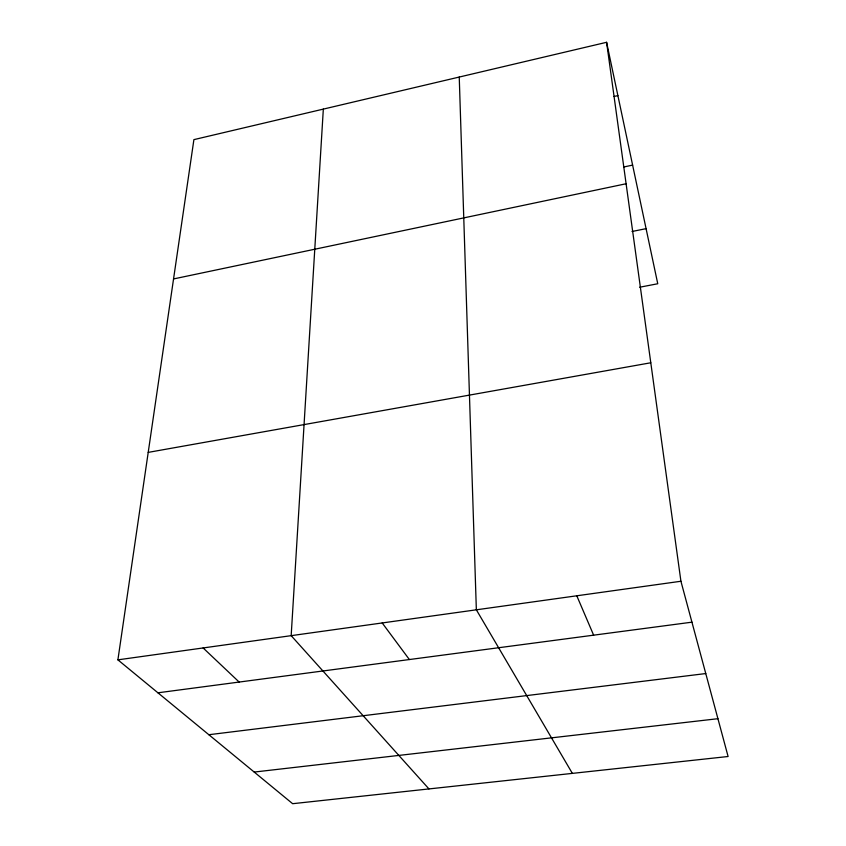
<?xml version="1.0" encoding="UTF-8"?>
<svg xmlns="http://www.w3.org/2000/svg" width="846" height="846" viewBox="0 0 846 846"><rect width="100%" height="100%" fill="white"/><g stroke="black" fill="none" stroke-linecap="round" stroke-linejoin="round"><path stroke-width="1.27" d="M323.331 109.102L291.172 635.653L428.964 788.927M606.593 42.3L680.924 581.255L728.099 756.504L292.642 803.7L117.901 659.848L193.903 139.632L606.593 42.3L657.754 283.748L639.661 287.228M614.048 96.476L617.887 95.609M623.682 167.011L632.618 165.107M173.546 278.937L626.103 183.751M632.015 231.497L646.08 228.653M148.209 452.388L650.786 362.775M117.901 659.848L680.924 581.255M157.938 692.8L691.933 622.17M208.856 734.719L705.765 673.553M254.212 772.06L717.926 718.698M203.125 647.951L239.154 682.056M382.202 622.952L409.369 659.542M572.361 773.381L476.351 609.807L459.241 77.049M576.792 595.785L593.638 635.177"/></g></svg>
